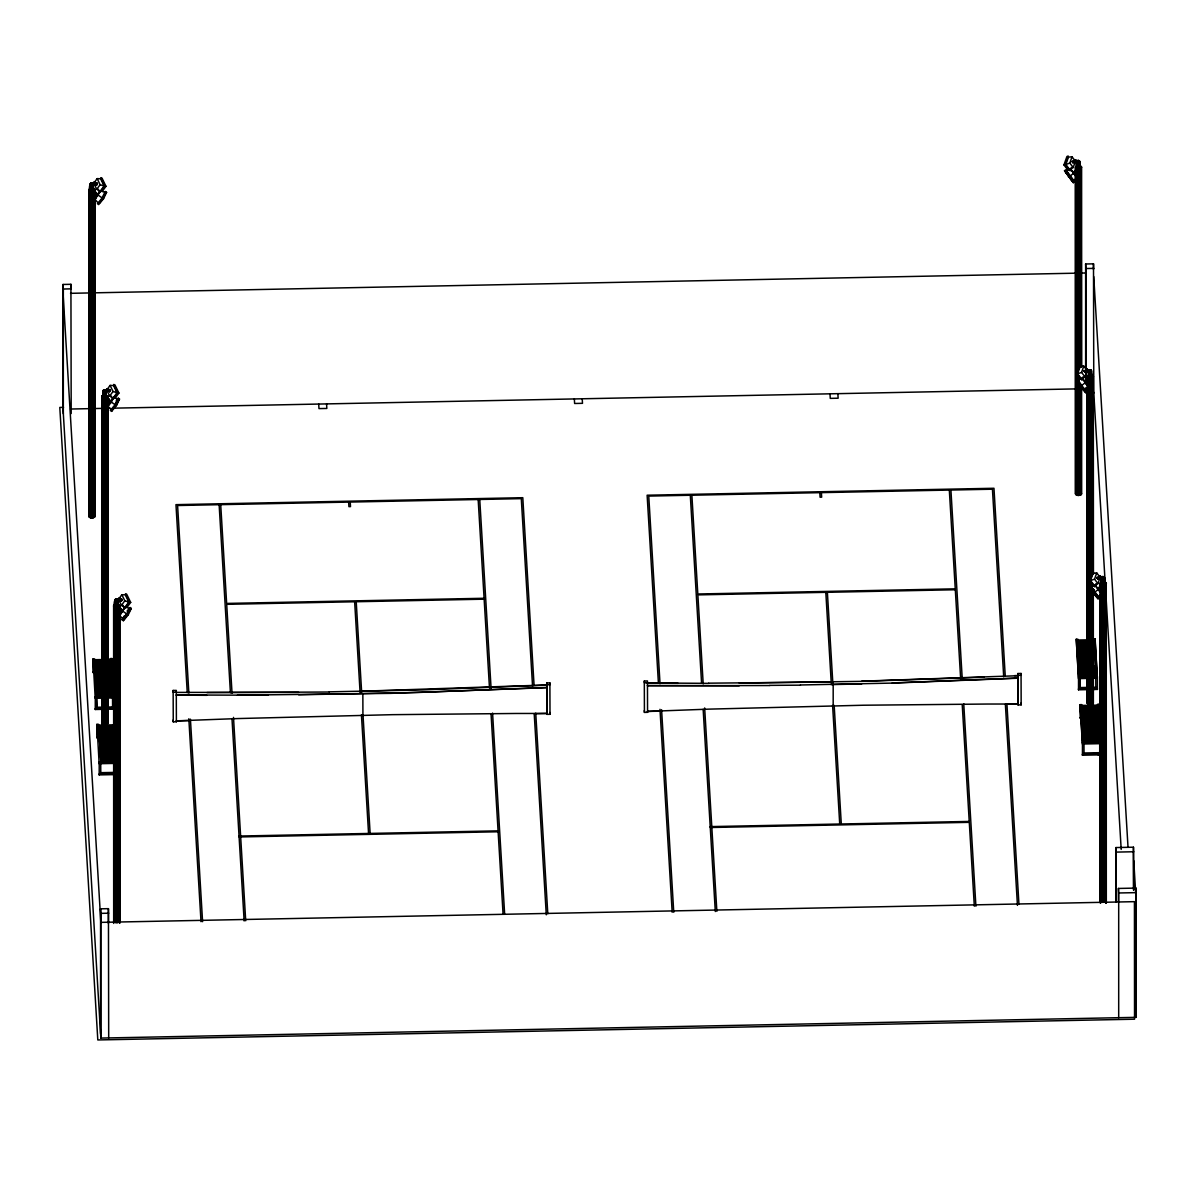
<?xml version="1.0" encoding="UTF-8"?>
<svg xmlns="http://www.w3.org/2000/svg" width="1196" height="1196" viewBox="0 0 1196 1196"><rect width="100%" height="100%" fill="white"/><g stroke="black" fill="none" stroke-linecap="round" stroke-linejoin="round"><path stroke-width="1.5" d="M93.139 183.855L93.871 195.426C87.667 199.493 88.355 177.501 93.198 184.184M102.976 391.017L104.56 389.702L106.13 390.957M106.07 390.629L106.803 402.185C97.026 402.26 113.799 399.389 105.457 401.393L105.218 399.658L108.492 399.195L111.303 401.228L110.271 402.633L108.044 401.019M117.836 599.958L118.568 611.515C112.379 615.596 113.052 593.605 117.896 600.287M1079.749 161.37L1080.481 172.927C1074.277 177.008 1074.965 155.017 1079.809 161.699M1089.093 382.316C1090.064 378.833 1095.506 383.931 1089.093 382.316C1088.629 380.552 1086.461 365.782 1091.574 371.029M1104.446 577.459L1105.179 589.03C1098.989 593.111 1099.662 571.105 1104.506 577.803M92.66 188.086L94.08 188.519L94.08 514.803C97.489 517.644 89.461 519.483 88.833 516.179L88.833 189.895L90.298 188.31M107.012 721.577C110.421 724.402 102.393 726.256 101.78 722.952L101.78 396.668L103.245 395.084M88.833 516.179L89.207 515.267M115.743 604.204L113.545 605.998L115.19 607.523L115.19 922.624M118.12 604.339L119.779 605.864L117.567 607.658M101.78 722.952L102.138 722.04M1076.908 165.825L1075.443 167.41L1075.578 494.157C1076.849 496.833 1083.935 494.995 1080.691 492.318L1080.691 386.039M1087.224 384.2L1087.224 376.74L1088.674 375.155M1075.578 494.157L1075.817 492.782M1100.156 590.959L1100.23 583.035L1102.353 581.719M1092.456 701.648C1096.373 704.982 1085.669 706.253 1087.583 702.112M1074.8 170.923L1076.475 170.101L1076.535 172.224L1074.8 170.923L1075.952 172.344M1076.938 170.849L1075.428 171.133L1075.473 172.119M1086.581 380.253L1088.24 379.431L1088.3 381.554L1086.581 380.253L1087.717 381.659M1088.898 380.627L1087.657 380.074L1087.239 381.449M1099.513 587.012C1102.518 584.007 1101.112 590.899 1099.707 587.475M1101.845 587.4L1100.589 586.832L1100.185 588.223M1063.947 164.928L1066.937 156.512L1068.192 156.048L1065.202 164.465L1063.947 164.928L1067.879 170.041M1074.89 162.806L1073.231 167.485L1069.867 169.787L1065.815 164.525L1068.447 157.095L1072.035 156.826L1075.443 161.251M1065.815 164.525L1069.807 163.06L1072.035 156.826M1072.154 161.729L1075.144 160.174L1078.418 161.4L1077.82 162.97L1075.234 161.998L1073.006 162.835L1072.154 161.729L1074.965 160.683L1078.239 161.909M1071.317 167.47L1070.121 170.849L1065.202 164.465M1073.006 162.835L1072.334 161.221M1074.068 161.475C1074.232 158.051 1077.94 161.116 1075.339 162.327C1072.767 162.267 1075.189 159.517 1075.966 161.714M1074.262 161.938L1074.576 160.055M1074.696 160.847L1075.04 159.845M1075.279 160.922L1075.638 159.92M1075.757 161.251L1076.116 160.249M1075.802 162.118L1076.325 160.713M1075.712 374.258L1078.702 365.841L1079.973 365.363L1076.968 373.795L1075.712 374.258L1079.644 379.356M1086.656 372.135L1084.996 376.815L1081.633 379.117L1077.581 373.84L1080.212 366.425L1080.212 168.875L1081.677 167.291L1079.27 165.586M1077.581 373.84L1081.573 372.39L1083.8 366.14L1080.212 366.425M1083.92 371.059L1086.91 369.504L1090.005 371.223L1086.73 370.013L1083.92 371.059L1084.772 372.165L1087 371.328L1089.586 372.3M1083.083 376.8L1081.887 380.164L1076.968 373.795M1084.772 372.165L1084.099 370.551M1085.833 370.805L1087.403 369.25L1087.568 371.448L1085.833 370.805L1087.044 370.252L1087.568 371.448M1086.028 371.253L1086.805 369.175M1086.521 371.582L1086.88 370.596M1087.044 370.252L1087.403 369.25M1087.104 371.657L1087.882 369.579M1088.644 581.032L1091.649 572.6L1092.905 572.137L1089.915 580.553L1088.644 581.032L1092.576 586.13M1099.587 578.909L1097.928 583.588L1094.579 585.89L1090.513 580.613L1093.159 573.198L1096.732 572.914L1100.141 577.354M1090.513 580.613L1094.519 579.148L1096.732 572.914M1096.867 577.817L1099.857 576.278L1102.936 577.997L1099.677 576.771L1096.867 577.817L1097.719 578.924L1099.946 578.102L1102.533 579.073M1096.014 583.573L1094.818 586.937L1089.915 580.553M1097.719 578.924L1097.031 577.324M1098.765 577.563L1100.335 576.024L1100.514 578.221L1098.765 577.563L1099.976 577.025L1100.514 578.221M1098.975 578.027L1099.752 575.949M1099.453 578.356L1099.812 577.354M1099.976 577.025L1100.335 576.024M1100.051 578.43L1100.395 577.429M1100.47 577.354L1100.828 576.352M1086.342 369.385L1086.387 370.267M1099.288 576.158L1099.318 577.025M93.378 182.928L94.633 182.001L95.71 183.571L94.006 184.304L93.378 182.928L95.71 183.571M94.05 183.422L94.006 184.304M106.324 389.687C113.725 387.175 103.125 395.203 108.029 388.969M108.657 390.345L107.476 389.836L106.952 391.077M118.09 599.017C125.49 596.505 114.891 604.518 119.794 598.284M120.422 599.674L119.241 599.166L118.718 600.407M94.2 193.573C97.504 195.382 92.929 191.3 96.248 193.573M94.753 192.362L94.364 194.111M107.132 400.346L108.417 399.733L108.836 401.094L107.132 400.346L108.776 398.971L109.045 400.63M107.7 399.135L107.76 401.243M118.912 609.676L120.183 609.063L120.602 610.423L118.912 609.676L120.542 608.301L120.602 610.423M119.465 608.45L120.123 610.663M94.888 192.87L95.246 192.122M94.828 194.485L95.187 193.737M95.471 192.96L95.829 192.212M92.032 182.973L92.526 194.619L95.291 193.887M95.411 194.574L95.77 193.812M95.934 193.333L96.293 192.586M95.904 194.335L96.457 193.109M98.012 202.797L95.082 199.463L97.295 194.769L100.703 190.657L104.71 192.317M95.112 194.26L97.519 195.486M98.371 194.455L95.366 192.81L92.286 192.885L95.545 192.436L98.371 194.455L97.339 195.86M95.082 199.463L100.703 190.657M103.589 198.671L102.318 197.759L97.414 203.679L98.67 204.591L103.589 198.671L106.579 192.332L105.308 191.435L102.079 197.893L98.491 195.352M105.457 401.393L104.964 389.747M107.834 399.643L108.178 398.896M107.296 400.869L107.655 400.122M105.039 400.032L108.492 399.195M108.417 399.733L108.776 398.971M108.343 401.333L108.701 400.585M108.881 400.107L109.24 399.359M108.836 401.094L109.195 400.346M110.944 409.57L108.014 406.236L110.241 401.542L113.65 397.431L117.642 399.09L115.01 404.667L111.422 402.125L113.65 397.431M110.271 402.633L111.303 401.228M111.602 411.364L116.52 405.429L119.51 399.105L118.254 398.193L115.264 404.532L110.346 410.452L111.602 411.364L113.859 406.61M116.027 405.713L118.299 400.884M116.804 609.362L120.258 608.525L122.889 610.932L120.078 608.899L116.804 609.362L117.223 610.722L119.809 610.349L122.037 611.948L123.068 610.558M117.223 610.722L116.73 599.061M119.062 610.199L119.421 609.452M119.6 608.973L119.944 608.226M119.525 610.573L119.884 609.825M120.183 609.063L120.542 608.301M119.809 610.349L115.474 611.246M120.647 609.437L121.005 608.689M124.04 616.104L122.112 619.782L123.382 620.694L128.286 614.759L131.276 608.435L130.02 607.523L126.776 613.997L122.725 618.885L119.779 615.566L122.007 610.872L125.416 606.761L129.407 608.42M119.779 615.566L125.416 606.761M123.382 620.694L125.625 615.94M130.065 610.214L124.578 618.915M90.253 183.601L90.717 195.486M90.776 195.142L92.705 194.201L93.871 195.426M114.966 599.704L115.429 611.575M1076.863 161.116L1077.327 172.986M1077.387 172.658L1079.315 171.716L1080.481 172.927M1102.084 588.761L1104.013 587.804L1105.179 589.03M105.801 398.328L108.014 396.549L105.592 394.844M1091.245 378.399L1093.443 376.605L1091.036 374.916M1104.177 585.158L1106.39 583.379L1104.73 581.854M93.796 183.227L96.741 189.297L100.075 191.465L104.082 185.978L100.584 178.757L97.16 178.623L94.633 182.076L95.112 182.973M97.31 183.257L96.712 184.902L97.31 183.257L94.559 182.33L91.359 183.706L92.002 185.245M96.741 189.297L100.105 184.692L97.16 178.623M102.094 191.614L105.966 186.307L102.004 178.114L100.763 177.696L104.74 185.888L99.896 192.526L98.311 189.237M110.092 385.396L106.728 390.001L109.673 396.07L113.022 398.223L117.014 392.737L113.515 385.531L110.092 385.396L113.037 391.466L117.014 392.737M110.241 390.031L109.643 391.675L110.241 390.031L107.505 389.104L104.291 390.479L104.934 392.019M109.673 396.07L113.037 391.466M115.025 398.373L118.912 393.065L114.936 384.888L113.71 384.469L117.671 392.647L112.828 399.285L111.243 396.011M121.872 594.726L118.494 599.331L121.439 605.4L124.788 607.553L128.794 602.066L125.296 594.861L121.872 594.726L124.803 600.781L128.794 602.066M122.022 599.36L121.409 601.005L122.022 599.36L119.271 598.434L116.057 599.809L116.7 601.349M121.439 605.4L124.803 600.781M126.791 607.703L130.678 602.395L126.701 594.218L125.475 593.799L129.437 601.977L124.593 608.615L123.009 605.34M126.193 606.91L128.301 604.025M1076.729 177.412L1073.948 180.865L1069.942 176.171L1066.443 170.654L1070.42 168.83L1076.729 177.412L1070.42 168.83M1085.714 390.195L1088.495 386.742L1085.549 382.092L1082.186 378.16L1078.209 379.984M1094.146 590.271L1091.141 586.743L1095.117 584.919L1101.426 593.515L1098.646 596.968L1090.483 585.876L1089.257 586.832L1096.762 597.058L1093.727 592.274M104.605 194.709L106.579 192.332M103.23 196.697L105.368 194.111L99.881 202.812M108.014 406.236L111.422 402.125M116.281 400.57L118.254 398.193M117.552 401.467L119.51 399.105M127.075 611.081L130.02 607.523M128.331 611.978L131.276 608.435M122.112 619.782L127.03 613.862L128.286 614.759M92.869 517.838L92.869 191.554L94.992 190.239L94.08 188.519M1069.942 176.171L1073.365 173.465M1082.186 378.16L1085.131 382.795L1081.707 385.501L1077.551 379.117L1076.325 380.074L1080.661 386.577M1094.639 592.274L1098.063 589.568L1095.117 584.919M1064.545 170.744L1065.785 169.787L1074.591 181.732L1073.365 182.689L1064.545 170.744L1073.365 182.689M1073.216 172.717L1075.952 170.579L1079.166 170.893L1075.727 170.206L1072.976 172.344L1074.053 173.704L1076.221 172.015L1078.762 172.254M1068.521 177.008L1069.747 176.051M1078.523 171.88L1075.996 171.641L1074.053 173.704M1084.981 382.047L1087.717 379.909L1090.931 380.223L1087.493 379.536L1084.742 381.674L1085.819 383.034L1087.986 381.345L1090.528 381.584M1090.289 381.21L1087.762 380.971L1085.819 383.034M1085.131 392.019L1086.372 391.062L1081.513 385.381L1080.287 386.338L1085.131 392.019L1076.325 380.074M1097.674 588.447L1100.425 586.309L1103.863 586.982L1100.664 586.683L1097.674 588.447L1098.75 589.807L1100.933 588.103L1103.46 588.357M1098.078 598.792L1099.303 597.821L1094.46 592.155L1093.219 593.111L1098.078 598.792L1089.257 586.832M91.599 184.184L94.798 182.824L97.549 183.75M104.53 390.957L107.73 389.582L110.481 390.524M116.296 600.287L119.51 598.912L122.246 599.839M1080.212 168.875L1079.48 366.709M1076.535 172.224L1075.01 171.387M1087.254 380.926L1088.3 381.554M546.781 687.461L421.112 692.349L298.656 694.801M546.796 687.655L390.509 693.366L237.436 695.175M1017.946 678.027L892.276 682.916M1017.96 678.207L892.291 683.095L800.423 684.979M984.024 677.19L861.658 681.361L739.263 683.051M173.151 720.022L173.256 721.831L176.395 721.771L176.35 720.859L238.079 718.557L392.438 714.67L515.925 713.474L546.796 713.444L546.841 714.356L549.996 714.296L549.891 682.901L546.736 682.961L546.796 713.444L534.208 713.698L546.288 914.805M644.315 710.588L644.42 712.397L647.559 712.338L647.514 711.426L709.243 709.123L863.602 705.221L987.089 704.04L1017.96 704.01L1018.005 704.922L1021.16 704.863L1021.055 673.468L1017.901 673.527L1017.96 704.01L1005.373 704.265L1017.452 905.372M861.643 681.182L1017.96 675.725M359.876 691.288L546.781 684.979M831.056 684.605L861.673 683.933M1118.424 901.47L1118.424 888.449L1135.931 888.09L1136.2 1017.348L100.838 1038.083L63.059 409.182L63.059 284.469L70.923 284.304L71.192 413.562M1085.639 368.233L1085.639 263.987L1093.503 263.838L1093.787 393.095M63.059 284.469L63.328 289.013L71.192 288.849M1085.639 263.987L1085.908 268.532L1093.787 268.382M70.519 293.319L89.192 292.945M94.798 292.826L1076.714 273.166M1080.437 273.092L1086.043 272.987M63.538 407.358L59.8 407.432L97.803 1039.952L1134.541 1019.201L1134.436 901.664L100.838 922.37L63.059 293.469M70.519 409.032L89.55 408.643M93.288 408.569L102.602 408.389M106.324 408.314L110.047 408.24M113.456 408.165L1076.714 388.879M484.096 598.269L226.642 603.427L220.707 504.667M955.26 588.836L697.806 593.993L691.871 495.234M484.156 599.181L226.702 604.324L232.039 693.291M955.32 589.748L697.866 594.89L703.203 683.858M93.019 671.778L93.064 672.69L93.019 658.921L94.589 658.891L96.846 708.167L102.094 708.062M114.158 696.251L111.901 658.548L110.316 658.577L112.588 696.281L114.158 696.251L114.158 709.108L107.296 709.243M1087.029 678.431L1078.463 678.61L1076.251 639.232L1077.835 639.202L1080.093 688.477L1087.089 688.343M1095.192 642.342L1097.24 676.428L1095.132 638.858L1093.563 638.888L1095.835 676.592L1097.405 676.562L1097.405 689.419L1092.247 689.524M101.63 659.579L94.633 659.714L94.633 660.999M106.878 659.474L110.376 659.4M1077.88 640.024L1088.375 639.815M94.693 660.805L101.705 660.85M106.937 660.566L110.451 660.67M1077.94 641.116L1088.45 641.086M94.768 661.896L101.765 661.762M107.012 661.642L110.51 661.582M1078.015 642.207L1088.495 641.998M94.783 662.076L101.765 661.941M107.012 661.837L110.51 661.762M1078.015 642.387L1088.51 642.177M93.064 662.405L94.633 662.375M94.828 662.988L101.824 662.838M107.072 662.734L110.57 662.674M1078.074 643.299L1088.569 643.089M94.843 663.167L101.839 663.033M107.087 662.928L110.585 662.853M1078.089 643.478L1088.569 643.269M94.903 664.079L101.884 663.93M107.132 663.825L110.63 663.765M1078.134 644.39L1088.629 644.181M94.903 664.258L101.899 664.124M107.147 664.004L110.645 663.944M1078.149 644.569L1086.895 644.39M94.962 665.17L101.959 665.021M107.206 664.916L110.705 664.856M1078.209 645.481L1086.955 645.302M94.977 665.35L101.974 665.2M107.206 665.096L110.705 665.036M1078.209 645.661L1086.955 645.481M95.022 666.262L102.034 666.292M107.266 666.008L110.779 666.127M1078.269 646.573L1087.029 646.573M95.097 667.353L102.094 667.204M107.326 667.099L110.824 667.024M1078.343 647.664L1087.074 647.485M95.112 667.532L102.094 667.383M107.341 667.278L110.839 667.219M1078.343 647.843L1087.089 647.664M95.157 668.429L102.153 668.295M107.401 668.19L110.899 668.115M1078.403 648.74L1087.149 648.576M95.172 668.624L102.168 668.474M107.416 668.37L110.914 668.31M1078.418 648.935L1087.149 648.755M95.232 669.521L102.228 669.566M107.461 669.282L110.974 669.386M1078.463 649.832L1087.224 649.847M95.291 670.612L102.288 670.478M107.535 670.373L111.034 670.298M1078.538 650.923L1087.269 650.759M95.306 670.792L102.288 670.657M107.535 670.552L111.034 670.478M1078.538 651.117L1087.284 650.938M95.351 671.704L102.363 671.748M107.595 671.464L111.108 671.569M1078.598 652.014L1087.358 652.029M95.426 672.795L102.422 672.66L95.426 672.974M107.655 672.556L111.153 672.481M1078.657 653.106L1087.403 652.926M107.67 672.735L111.168 672.66M1078.672 653.285L1087.418 653.121M95.486 673.886L102.482 673.752M107.73 673.647L111.228 673.572M1078.732 654.197L1087.478 654.018M95.501 674.066L102.497 673.931M107.745 673.826L111.228 673.752M1078.747 654.376L1087.478 654.212M95.545 674.978L102.557 675.022M107.79 674.738L111.303 674.843M1078.792 655.288L1087.553 655.303M95.62 676.069L102.617 675.934M107.864 675.83L111.348 675.755M1078.867 656.38L1087.598 656.2M95.635 676.248L102.617 676.114M107.864 676.009L111.363 675.934M1078.867 656.559L1087.613 656.38M95.68 677.16L102.677 677.026M106.175 676.951L111.422 676.846M1078.927 657.471L1087.672 657.292M95.695 677.34L102.692 677.205M106.19 677.13L111.437 677.026M1078.942 657.65L1087.672 657.471M95.755 678.252L102.736 678.102M106.235 678.042L111.482 677.938M1078.986 658.562L1087.732 658.383M95.755 678.431L102.751 678.296M106.25 678.222L111.497 678.117M1079.001 658.742L1087.747 658.562M95.815 679.343L102.811 679.193L95.829 679.522M106.309 679.134L111.557 679.029M1079.061 659.654L1087.807 659.474M106.309 679.313L111.557 679.208M1079.061 659.833L1087.807 659.654M95.874 680.434L102.886 680.464M106.369 680.225L111.632 680.3M1079.121 660.745L1087.882 660.745M95.949 681.526L102.946 681.376M106.429 681.316L111.677 681.212M1079.181 661.837L1087.926 661.657M95.949 681.705L102.946 681.556M106.444 681.496L111.691 681.391M1079.196 662.016L1087.941 661.837M96.009 682.617L103.006 682.468M106.504 682.393L111.751 682.288M1079.255 662.928L1088.001 662.748M96.024 682.796L103.02 682.647M106.519 682.587L111.751 682.482M1079.27 663.107L1088.001 662.928M96.069 683.693L103.08 683.738M106.564 683.484L111.826 683.574M1079.315 664.004L1088.076 664.019M96.143 684.785L101.391 684.68M106.638 684.575L111.886 684.471M1079.39 665.096L1088.121 664.931M96.158 684.979L101.391 684.86M106.638 684.755L111.886 684.65M1079.39 665.29L1088.136 665.111M96.203 685.876L101.451 685.771M106.698 685.667L111.946 685.562M1079.45 666.187L1088.196 666.023M1091.694 665.948L1095.192 665.873M96.218 686.056L101.466 685.951M106.713 685.846L111.961 685.742M1079.465 666.366L1088.211 666.202M1091.694 666.127L1095.192 666.052M96.278 686.967L101.525 686.863M106.758 686.758L112.005 686.654M1079.51 667.278L1088.255 667.114M1091.754 667.039L1095.252 666.964M96.278 687.147L101.525 687.042M106.773 686.938L112.02 686.833M1079.525 667.458L1088.27 667.293M1091.769 667.219L1095.267 667.144M96.338 688.059L101.585 687.954M106.833 687.85L112.08 687.745M1079.584 668.37L1088.33 668.19M1091.813 668.13L1095.312 668.056M96.353 688.238L101.6 688.134M106.848 688.029L112.08 687.924M1079.584 668.549L1088.33 668.385M1091.828 668.31L1095.327 668.235M96.398 689.15L101.66 689.225M106.893 688.941L112.155 689.016M1079.644 669.461L1088.405 669.476M1091.888 669.222L1095.401 669.326M96.472 690.242L101.72 690.137M106.967 690.032L112.2 689.928M1079.719 670.552L1088.45 670.373M1091.948 670.313L1095.446 670.238M96.487 690.421L101.72 690.316M106.967 690.212L112.215 690.107M1079.719 670.732L1088.465 670.552M1091.963 670.493L1095.461 670.418M96.532 691.333L101.78 691.228M107.027 691.124L112.275 691.019M1079.779 671.644L1088.524 671.464M1092.023 671.405L1095.521 671.33M96.547 691.512L101.795 691.408M107.042 691.303L112.289 691.198M1079.794 671.823L1088.524 671.644M1092.023 671.584L1095.521 671.509M173.256 721.831L173.151 690.451L176.29 690.391L176.395 721.771M644.42 712.397L644.315 681.017L647.455 680.958L647.559 712.338M96.607 692.424L101.854 692.499M107.087 692.215L112.349 692.29M1079.839 672.735L1088.599 672.735M1092.083 672.496L1095.596 672.601M96.667 693.516L101.914 693.411M107.162 693.306L112.409 693.202M1079.913 673.826L1086.91 673.677M1092.142 673.572L1095.641 673.512M96.682 693.695L101.929 693.59M107.162 693.486L112.409 693.381M176.395 692.2L173.256 692.26L173.151 690.451M546.736 682.961L546.841 684.785L549.996 684.725L549.891 682.901M647.559 682.767L644.42 682.826L644.315 681.017M1017.901 673.527L1018.005 675.351L1021.16 675.292L1021.055 673.468M1079.913 674.006L1086.91 673.871M1092.157 673.767L1095.656 673.692M1014.597 675.605L1017.946 675.546M546.796 685.159L421.082 689.957L329.289 691.841M96.727 694.607L101.974 694.502M107.221 694.398L112.469 694.293M1079.973 674.918L1086.97 674.768M1092.217 674.664L1095.715 674.604M96.741 694.786L101.989 694.682M107.236 694.577L112.484 694.472M1079.988 675.097L1086.985 674.963M1092.217 674.858L1095.715 674.783M102.049 695.594L96.801 695.698L96.846 708.167M107.281 695.489L112.529 695.384L112.588 707.853L107.341 707.957M1087.029 675.86L1080.033 676.009L1080.093 688.477M1092.277 675.755L1095.775 675.695L1095.835 688.163L1092.337 688.238M96.846 696.595L95.276 696.64L95.276 709.497L102.138 709.348M1076.251 639.232L1078.523 676.951L1080.093 676.906M96.801 696.984L102.049 696.879M107.281 696.775L112.529 696.67M1080.033 677.295L1087.029 677.145M1092.277 677.041L1095.775 676.981M102.049 698.165L95.217 698.3L93.019 658.921M107.281 698.06L112.529 697.956M1092.277 678.326L1095.775 678.267M96.801 707.27L102.049 707.165M107.281 707.06L112.529 706.956L112.588 707.853M1080.033 687.58L1087.029 687.431M1092.277 687.326L1095.775 687.266L1095.835 688.163M1093.921 688.582L1097.345 688.522L1097.405 689.419M1078.463 688.896L1078.523 689.808L1087.104 689.629M176.35 720.859L188.938 720.62M647.514 711.426L660.102 711.172M96.936 737.199L96.996 738.111L96.936 724.342L98.521 724.313L100.778 762.016L99.208 762.046L99.208 774.903L114.652 774.604M1080.182 704.653L1081.752 704.623L1084.025 742.327L1082.455 742.357L1080.182 704.653L1080.242 718.422L1080.182 717.51M1100.903 734.807L1099.064 704.28L1097.494 704.309L1099.707 743.673M98.565 725.135L114.308 724.821M98.625 726.226L114.382 726.092M1081.872 706.537L1097.614 706.402M98.7 727.317L114.427 726.989M1081.932 707.628L1097.674 707.314M98.7 727.497L114.442 727.183M1081.946 707.808L1097.689 707.494M98.76 728.394L114.502 728.08M1082.006 708.72L1097.734 708.391M98.775 728.588L114.502 728.274M1082.021 708.899L1097.749 708.585M98.82 729.485L114.577 729.351M1082.066 709.796L1097.823 709.677M98.894 730.577L114.637 730.263M1082.141 710.887L1097.868 710.574M98.909 730.771L114.637 730.442M1082.141 711.082L1097.883 710.753M98.954 731.668L114.696 731.354M1082.201 711.979L1097.943 711.665M98.969 731.847L114.711 731.533M1082.216 712.158L1097.943 711.844M99.029 732.759L114.756 732.445M1082.26 713.07L1098.003 712.756M99.029 732.939L114.771 732.625M1082.275 713.25L1098.018 712.936M99.089 733.851L114.831 733.537M1082.335 714.162L1098.063 713.848M99.104 734.03L114.831 733.716M1082.335 714.341L1098.078 714.027M99.148 734.942L114.906 734.807M1082.395 715.253L1098.152 715.118M99.223 736.033L114.951 735.719M1082.47 716.344L1098.197 716.03M99.238 736.213L114.966 735.899M1082.47 716.524L1098.212 716.21M99.283 737.125L115.025 736.811M1082.53 717.436L1098.272 717.122M99.298 737.304L115.04 736.99M1082.544 717.615L1098.272 717.301M99.358 738.216L115.085 737.902M1082.589 718.527L1098.347 718.392M99.418 739.307L113.411 739.023M1082.664 719.618L1098.391 719.304M99.432 739.487L113.411 739.203M1082.664 719.798L1098.406 719.484M99.477 740.399L113.471 740.115M1082.724 720.71L1098.466 720.396M99.492 740.578L113.485 740.294M1082.739 720.889L1098.466 720.575M99.552 741.49L113.53 741.206M1082.784 721.801L1098.526 721.487M99.552 741.67L113.545 741.385M1082.799 721.98L1098.541 721.666M99.612 742.581L113.605 742.297M1082.858 722.892L1098.586 722.578M99.627 742.761L113.605 742.477M1082.873 723.072L1098.601 722.758M99.672 743.658L113.68 743.568M1082.918 723.984L1098.676 723.849M99.746 744.749L113.74 744.48M1082.993 725.06L1098.72 724.746M99.761 744.944L113.74 744.66M1082.993 725.254L1098.735 724.94M99.806 745.841L113.799 745.571M1083.053 726.151L1098.795 725.837M99.821 746.02L113.814 745.751M1083.068 726.346L1098.795 726.017M99.881 746.932L113.874 746.842M1083.113 727.243L1098.87 727.108M99.941 748.023L113.934 747.739M1083.187 728.334L1098.915 728.02M99.956 748.203L113.934 747.934M1083.187 728.514L1098.93 728.2M100.001 749.115L113.994 748.831M1083.247 729.425L1098.989 729.111M100.016 749.294L114.009 749.025M1083.262 729.605L1098.989 729.291M100.075 750.206L114.054 749.922M1083.307 730.517L1099.049 730.203M100.075 750.385L114.069 750.101M1083.322 730.696L1099.064 730.382M100.135 751.297L114.128 751.013M1083.382 731.608L1099.109 731.294M100.15 751.477L114.143 751.193M1083.397 731.788L1099.124 731.474M100.21 752.389L114.203 752.284M1083.441 732.7L1099.199 732.565M100.27 753.48L114.263 753.196M1083.516 733.791L1099.244 733.477M100.285 753.659L114.263 753.375M1083.516 733.97L1099.259 733.656M100.329 754.571L114.323 754.287M1083.576 734.882L1099.318 734.568M100.344 754.751L114.338 754.467M1083.591 735.062L1099.318 734.748M100.404 755.663L114.382 755.379M1083.636 735.974L1099.378 735.66M100.404 755.842L114.397 755.558M1083.651 736.153L1099.393 735.839M100.464 756.754L114.457 756.47M1083.711 737.065L1099.438 736.751M100.479 756.933L114.457 756.649M1083.711 737.244L1099.453 736.93M100.524 757.845L114.532 757.741M1083.77 738.156L1099.528 738.022M100.599 758.922L114.577 758.653M1083.845 739.248L1099.572 738.919M100.614 759.116L114.592 758.832M1083.845 739.427L1099.587 739.113M100.658 760.013L114.652 759.744M1083.905 740.324L1099.647 740.01M100.673 760.208L114.667 759.923M1083.92 740.518L1099.647 740.204M114.711 760.835L100.733 761.105L100.778 773.588L114.771 773.304M1101.337 741.983L1099.767 742.013L1099.767 753.585L1084.025 753.899L1083.965 752.987L1099.707 752.673L1099.767 753.585M100.733 762.39L114.711 762.121M1083.965 742.701L1099.707 742.387M114.711 763.407L99.148 763.706L96.936 724.342M1101.277 743.643L1082.395 744.017L1080.242 708.137M114.711 772.407L100.733 772.676L100.778 773.588M1094.415 754.063L1082.395 754.302L1082.455 755.214L1101.337 754.84M239.036 836.049L498.074 830.861M710.2 826.615L969.238 821.428M239.095 836.961L498.119 831.773M710.26 827.512L969.283 822.34M1115.973 901.53L1115.973 847.56L1133.464 847.202L1133.748 890.078M1115.973 847.56L1116.242 852.105L1133.748 851.746M100.569 1033.538L100.569 908.825L108.432 908.661L108.701 1037.919M100.569 908.825L100.838 913.37L108.701 913.206M1118.424 888.449L1118.694 892.978L1136.2 892.635M831.056 682.034L708.675 683.17M769.82 685.368L800.438 685.159M329.289 692.021L206.923 692.574M769.82 685.547L647.41 685.712M298.701 692.409L176.335 692.394M739.218 685.801L647.499 685.532M268.054 695.25L176.335 694.966M708.675 683.35L647.499 682.961M647.514 683.14L678.087 683.32M176.246 695.145L206.833 695.325M1075.578 167.874L1077.865 169.099L1077.865 370.461M88.833 189.895L91.255 191.584L91.255 517.868M105.637 400.974L106.803 402.185M117.402 610.304L118.568 611.515M100.105 184.692L104.082 185.978M104.74 185.888L105.966 186.307M94.29 183.676L96.472 184.423M94.529 184.169L96.712 184.902M117.671 392.647L118.912 393.065M109.404 391.182L107.236 390.449L109.643 391.675M129.437 601.977L130.678 602.395M121.17 600.512L119.002 599.779L121.409 601.005M1087.224 376.74L1088.868 378.265L1088.868 704.549M1100.156 583.499L1101.8 585.038L1101.8 901.993M123.203 611.455L126.776 613.997M108.313 399.569L111.123 401.602M115.264 404.532L116.52 405.429M1072.05 180.955L1065.86 172.478M1085.131 382.795L1088.495 386.742M1077.626 381.793L1083.815 390.285M1098.063 589.568L1101.426 593.515M1090.483 585.876L1094.116 590.136M1069.807 163.06L1073.231 167.485M1065.158 165.033L1067.295 167.814M1083.8 366.14L1087.209 370.581M1081.573 372.39L1084.996 376.815M1094.519 579.148L1097.928 583.588M95.516 184.049L95.082 182.196M94.065 182.106L94.529 183.078M94.559 183.422L95.037 184.393M93.587 182.45L94.454 184.498M107.58 388.775L108.447 390.808M106.997 388.864L107.476 389.836M107.505 390.195L107.969 391.167M106.519 389.223L106.997 390.195M119.346 598.105L120.213 600.138M118.763 598.194L119.241 599.166M119.271 599.525L119.735 600.497M118.284 598.553L118.763 599.525M101.78 396.668L103.424 398.193L103.424 724.477M1133.748 860.746L1135.931 897.09M1093.727 276.56L1128.007 846.977M1135.602 1007.346L1136.2 1017.348M1093.727 392.258L1105.164 582.437M1105.717 591.691L1121.19 849.414M1079.584 161.056L1080.272 172.299M1079.345 160.802L1080.018 172.03M1104.297 577.16L1104.969 588.387M1079.016 160.608L1079.689 171.835M1091.514 370.7L1092.247 382.257M1104.043 576.891L1104.715 588.133M1078.643 160.488L1079.315 171.716M1091.365 370.386L1092.038 381.614M1103.714 576.696L1104.401 587.924M1091.111 370.132L1091.784 381.36M1078.224 160.443L1078.897 171.671M1090.782 369.938L1091.455 381.165M1103.34 576.577L1104.013 587.804M1102.936 576.547L1103.609 587.774M1077.82 160.503L1078.493 171.731M1090.408 369.803L1091.081 381.046M1077.447 160.638L1078.119 171.865M1089.99 369.773L1090.677 381.001M1102.533 576.592L1103.205 587.819M1102.144 576.726L1102.817 587.954M1077.118 160.847L1077.79 172.075M1089.586 369.833L1090.259 381.061M1089.212 369.968L1089.885 381.195M1101.815 576.935L1102.488 588.178M1088.883 370.177L1089.556 381.404M1101.352 577.862L1102.039 589.09M1088.629 370.446L1089.302 381.674M1099.124 707.763L1099.558 714.939M1095.132 651.715L1095.192 652.627L1095.132 638.858M1094.205 688.582L1094.25 689.479M1098.137 753.988L1098.182 754.9M1021.055 703.039L1021.16 704.863M1005.238 675.89L993.966 488.267L647.126 495.219L658.428 683.245M1006.912 703.756L1018.962 904.385M1003.713 676.846L992.441 489.209L648.755 496.086L660.028 683.738M950.91 490.046L962.287 679.537M963.737 703.697L975.906 906.194M949.325 490.076L960.657 678.7M962.227 704.653L974.321 906.179M837.858 393.663L838.142 398.208L830.263 398.373L829.994 393.828M821.383 492.632L821.667 497.177L820.082 497.207L819.813 492.662M827.378 592.304L832.835 683.125M834.165 705.371L841.296 823.984M825.808 592.334L831.265 683.155M832.595 705.401L839.727 824.014M704.653 707.957L711.784 826.586M711.829 827.483L716.867 911.337M690.301 495.264L701.589 683.275M703.158 709.333L715.313 911.516M661.582 709.736L673.752 912.249M659.983 709.318L672.182 912.249M582.213 398.791L582.497 403.321L574.618 403.486L574.349 398.941M549.891 712.472L549.996 714.296M534.074 685.323L522.802 497.7L175.962 504.652L187.264 692.693M535.748 713.19L547.798 913.819M532.564 686.28L521.292 498.642L177.591 505.519L188.863 693.172M479.745 499.48L491.122 688.971M492.573 713.13L504.622 913.774M478.161 499.509L489.493 688.149M491.063 714.087L503.053 913.759M350.219 502.066L350.503 506.611L348.918 506.641L348.649 502.096M356.214 601.738L361.67 692.559M363.001 714.804L370.132 833.418M354.644 601.767L360.101 692.589M361.431 714.834L368.562 833.448M326.568 403.904L326.837 408.449L318.973 408.598L318.704 404.054M233.489 717.391L240.62 836.019M240.665 836.916L245.703 920.771M219.137 504.697L230.424 692.708M231.994 718.766L244.148 920.95M190.418 719.185L202.587 921.682M188.819 718.751L201.018 921.682M105.667 390.06L106.594 401.542M92.974 183.556L93.662 194.784M105.338 389.866L106.01 401.094M92.735 183.287L93.408 194.514M117.686 599.645L118.359 610.872M92.406 183.093L93.079 194.32M117.432 599.39L118.105 610.618M104.56 389.702L105.233 400.929M117.103 599.196L117.776 610.423M104.142 389.761L104.829 400.989M91.614 182.928L92.286 194.171M103.768 389.896L104.441 401.123M116.326 599.032L116.999 610.259M91.21 182.988L91.883 194.215M103.439 390.105L104.112 401.333M90.836 183.123L91.509 194.35M103.185 390.374L103.873 401.602M115.907 599.091L116.595 610.319M90.507 183.332L91.18 194.559M103.035 390.688L103.663 402.245M115.534 599.226L116.206 610.453M115.205 599.435L115.877 610.663M111.946 662.031L112.917 678.177M111.901 671.405L111.946 672.316L111.901 658.548M114.113 708.196L114.158 709.108M110.959 708.271L111.019 709.168M95.217 708.585L95.276 709.497M99.148 773.991L99.208 774.903M362.851 693.979L362.926 715.208M1135.931 888.09L1135.931 1012.803M1133.464 847.202L1133.464 890.018M1118.694 892.978L1118.694 1017.691M1116.242 852.105L1116.242 902.352M1106.255 582.915L1106.315 902.681M1106.016 584.291L1106.016 903.115M1105.911 582.497L1105.911 903.174M1105.553 584.665L1105.553 901.635M1104.925 584.964L1104.925 901.933M1104.177 588.895L1104.177 902.128M1103.385 588.97L1103.385 902.203M1102.562 588.925L1102.562 902.158M1101.142 584.754L1101.142 901.724M1100.514 582.601L1100.514 903.294M1100.23 583.035L1100.29 902.801M1100.156 594.696L1100.156 902.337M1099.707 752.673L1099.707 741.101L1083.965 741.415L1084.025 753.899M1099.064 704.28L1099.124 716.329M1097.539 706.417L1097.539 705.132L1081.812 705.446L1081.812 706.731M1093.503 263.838L1093.503 269.414M1093.308 376.142L1093.443 574.244M1093.308 592.424L1093.368 703.368M1093.084 377.517L1093.084 573.288L1092.98 375.723M1093.084 703.801L1093.084 591.93L1092.98 702.007M1092.606 377.906L1092.606 573.676M1092.606 592.319L1092.606 704.19M1091.978 378.205L1091.978 573.975M1091.978 585.158L1091.978 704.489M1091.245 382.122L1091.245 577.892M1091.245 581.63L1091.245 704.683M1090.438 382.197L1090.438 577.967M1090.438 581.705L1090.438 704.758M1089.631 380.298L1089.631 704.713M1088.211 377.996L1088.211 704.28M1087.583 375.828L1087.687 703.906M1087.299 376.277L1087.343 703.487M1087.224 387.923L1087.224 703.024M1085.908 268.532L1085.908 383.946M1085.908 387.668L1085.908 393.245M1085.639 375.679L1085.639 381.255M1082.455 742.357L1082.455 755.214M1081.543 166.827L1081.603 367.247M1081.543 386.831L1081.603 494.038M1081.319 168.188L1081.319 365.827L1081.214 166.394M1081.319 386.338L1081.319 494.471M1081.214 386.398L1081.214 492.677M1080.84 168.576L1080.84 366.215M1080.84 384.858L1080.84 494.86M1080.691 166.035L1080.691 367.396M1080.212 385.157L1080.212 495.159M1079.48 385.351L1079.48 495.353M1078.672 172.882L1078.672 368.637M1078.672 377.966L1078.672 495.428M1078.523 676.951L1078.523 689.808M1077.865 374.199L1077.865 495.383M1077.103 168.935L1077.103 495.219M1076.445 168.666L1076.445 494.95M1075.922 168.307L1075.922 494.576M1075.533 166.947L1075.443 493.694M1018.005 675.351L1018.005 704.922M833.178 684.561L833.178 705.79M546.841 684.785L546.841 714.356M119.779 605.864L119.779 922.834M119.645 605.4L119.69 923.297M119.301 604.982L119.301 921.937M118.942 607.164L118.942 922.251M118.314 607.463L118.314 922.55M117.567 611.38L117.567 922.744M116.774 611.455L116.774 922.834M115.952 611.41L115.952 922.789M114.532 607.254L114.532 922.34M114.382 604.698L114.382 610.304M113.904 605.086L113.904 922.041M113.62 605.535L113.68 923.417M108.432 908.661L108.432 923.551M107.879 396.085L107.924 723.296M107.64 397.446L107.64 723.73M107.535 395.652L107.535 721.936M107.177 397.834L107.177 724.118M106.549 398.133L106.549 724.417M105.801 402.05L105.801 724.612M104.994 402.125L104.994 724.686M104.187 398.358L104.187 724.641M102.617 395.383L102.766 724.208M102.138 395.756L102.243 723.834M101.854 396.205L101.914 723.416M100.838 913.37L100.838 1038.083M94.933 189.312L94.992 516.523M94.604 188.878L94.708 516.971M94.23 191.061L94.23 517.345M93.602 191.36L93.602 517.644M92.062 193.498L92.062 517.913M90.492 191.42L90.492 517.704M89.835 191.151L89.835 517.434M89.311 190.792L89.311 517.076M88.923 189.431L88.967 516.642M70.923 284.304L70.923 288.027M63.328 289.013L63.328 413.726"/></g></svg>
